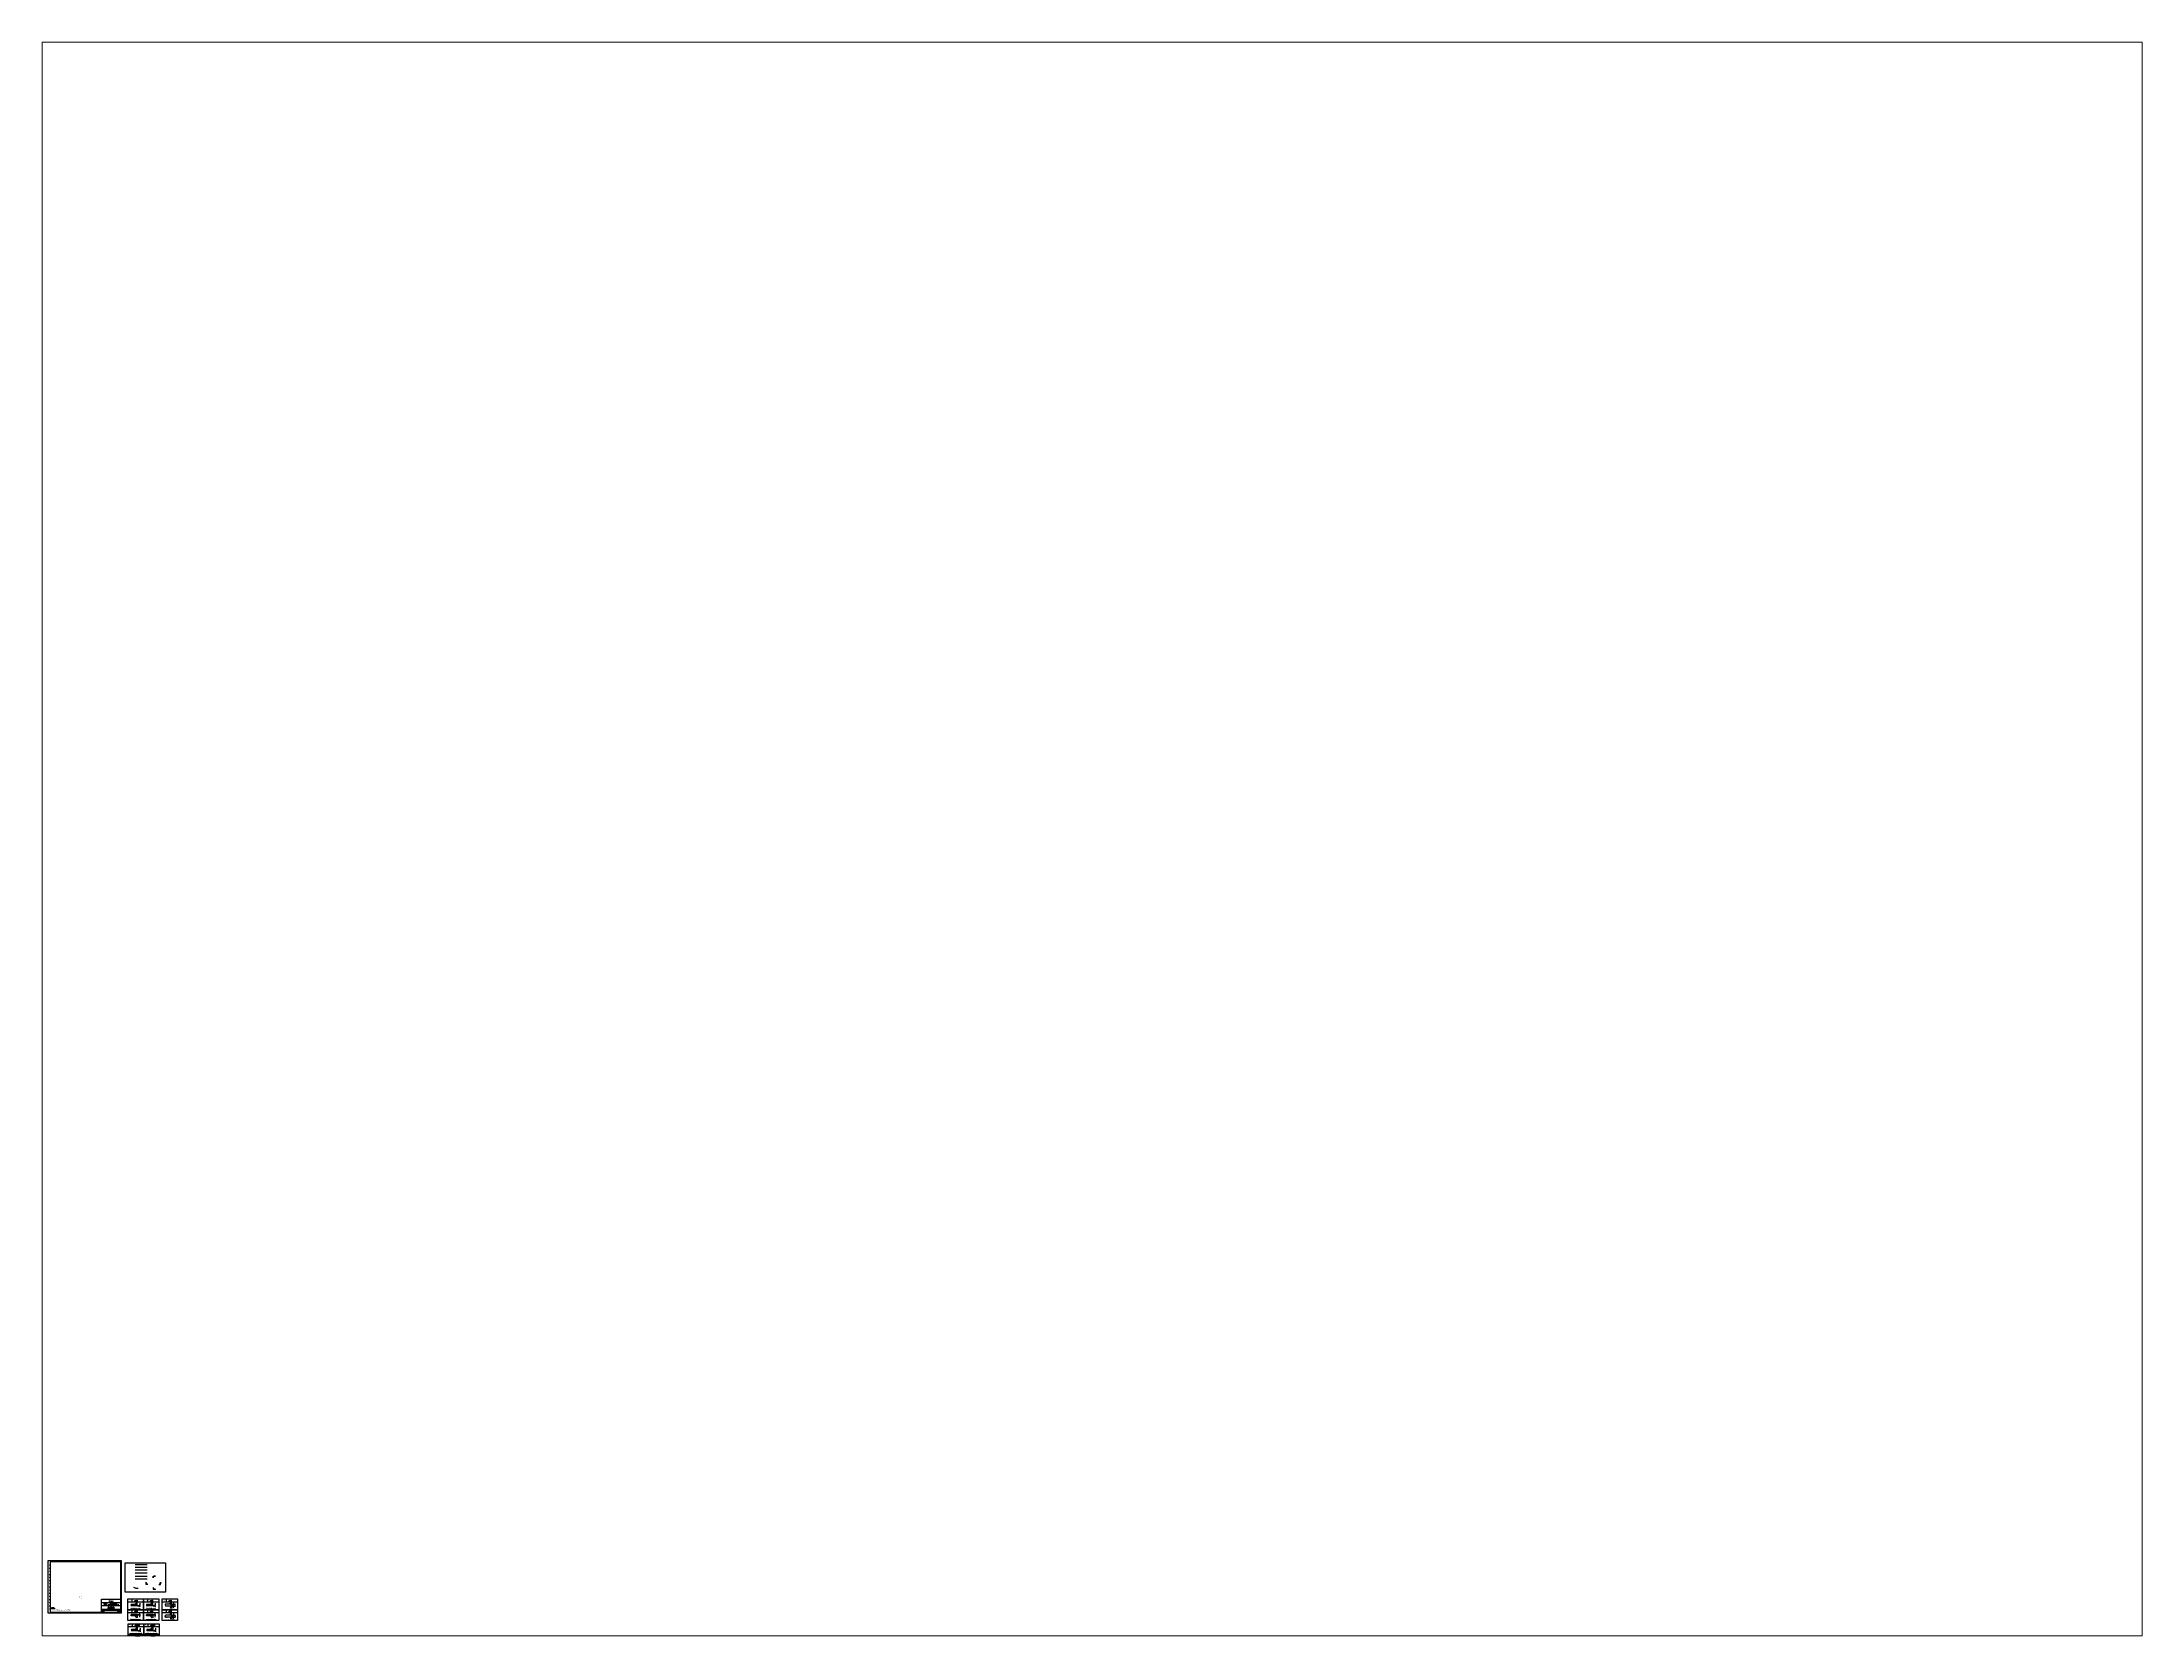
# Paper-space layout 'Layout1' of a CAD drawing. Header units: millimetres. Extents: x 26 to 231, y 20 to 176.
# The model-space entities are those that its viewports show. They can reach past a viewport. Long polylines and large blocks are cut down to what shows.
import ezdxf
from ezdxf import colors
from ezdxf.entities.mleader import LeaderData, LeaderLine
from ezdxf.enums import TextEntityAlignment as Align
from ezdxf.math import Vec2, Vec3

# ---------------------------------------------------------------- set-up
doc = ezdxf.new("R2010")
doc.units = ezdxf.units.MM
doc.header["$LTSCALE"] = 6
for name, pattern in [('CENTER', [2, 1.25, -0.25, 0.25, -0.25]), ('HIDDEN', [0.375, 0.25, -0.125]), ('PHANTOM', [2.5, 1.25, -0.25, 0.25, -0.25, 0.25, -0.25])]:
    doc.linetypes.add(name, pattern=pattern)
for name, color, linetype in [('1', 1, 'CENTER'), ('2', 2, 'HIDDEN'), ('3', 3, 'Continuous'), ('4', 4, 'Continuous'), ('6', 5, 'PHANTOM'), ('9', 9, 'Continuous'), ('M-Joint', 4, 'HIDDEN')]:
    doc.layers.add(name, color=color, linetype=linetype)
doc.styles.add('Arial Narrow', font='ARIALN.TTF')
doc.styles.add('ISOCP', font='isocpeur.ttf')
doc.styles.add('romanc', font='romanc.shx')
doc.styles.add('romand', font='romand.shx')
doc.styles.add('romans', font='romans.shx', dxfattribs={"width": 0.8})
doc.styles.add('VM', font='arial.ttf')

# ---------------------------------------------------------------- blocks, each defined once
blk = doc.blocks.new('A$C0BBF6388')
at = {"layer": '3'}
blk.add_line((0, 0), (21, 0), dxfattribs=at)
at = {"layer": '4'}
blk.add_line((0, -1), (21, -1), dxfattribs=at)
at = {"layer": '2', "color": 2, "insert": (5, -5), "char_height": 2.5, "attachment_point": 1, "style": 'ISOCP'}
blk.add_mtext('\\pxsm1.15;1. ALL DIMENSIONS ARE IN MILLIMETER (MM), U.N.O.\\P2. ALL BUTT WELDS TO BE FULL PENETRATION U.N.O.', dxfattribs=at)
at = {"layer": '3', "style": 'romand'}
blk.add_text('NOTES:', height=4, dxfattribs=at).set_placement((0, 3), align=Align.MIDDLE_LEFT)
blk = doc.blocks.new('L5MC Logo')
at = {"layer": '3'}
h = blk.add_hatch(color=5, dxfattribs=at)
h.dxf.hatch_style = 1
h.paths.add_polyline_path([(-14, 5), (-33, 16, 0.1989124), (-37, 17), (-52, 13, 0.3294618), (-56, 8), (-56, -7, 0.3926006), (-52, -12), (-39, -13, -0.238604), (-35, -16), (-31, -22, -0.238604), (-31, -27), (-36, -39, 0.3926006), (-34, -45), (-21, -52, 0.3294618), (-15, -51), (-4, -41, 0.1989124), (-3, -37), (-3, -14, -0.467113)])
h = blk.add_hatch(color=5, dxfattribs=at)
h.dxf.hatch_style = 1
h.paths.add_polyline_path([(11, 9), (31, 21, 0.1989124), (33, 24), (37, 39, 0.3294618), (35, 44), (22, 52, 0.3926006), (16, 51), (8, 40, -0.238604), (4, 38), (-4, 38, -0.238604), (-8, 40), (-16, 51, 0.3926006), (-22, 52), (-35, 44, 0.3294618), (-37, 39), (-33, 24, 0.1989124), (-31, 21), (-11, 9, -0.467113)])
h = blk.add_hatch(color=1, dxfattribs=at)
h.dxf.hatch_style = 1
h.paths.add_polyline_path([(5, -5), (10, -1, 1), (7, 3), (3, 0, -0.3345953), (-3, 0), (-7, 3, 1), (-10, -1), (-5, -5, 0.3345953)])
h = blk.add_hatch(color=1, dxfattribs=at)
h.dxf.hatch_style = 1
h.paths.add_polyline_path([(11, 55, 1), (-10, 55, 1)])
h = blk.add_hatch(color=5, dxfattribs=at)
h.dxf.hatch_style = 1
h.paths.add_polyline_path([(3, -14), (3, -37, 0.1989124), (4, -41), (15, -51, 0.3294618), (21, -52), (34, -45, 0.3926006), (36, -39), (31, -27, -0.238604), (31, -22), (35, -16, -0.238604), (39, -13), (52, -12, 0.3926006), (56, -7), (56, 8, 0.3294618), (52, 13), (37, 17, 0.1989124), (33, 16), (14, 5, -0.467113)])
h = blk.add_hatch(color=1, dxfattribs=at)
h.dxf.hatch_style = 1
h.paths.add_polyline_path([(-37, -28, 1), (-58, -28, 1)])
h = blk.add_hatch(color=1, dxfattribs=at)
h.dxf.hatch_style = 1
h.paths.add_polyline_path([(37, -28, 1), (58, -28, 1)])
at = {"layer": '3', "color": 5}
for points in [[(-31, -22), (-35, -16, 0.238604), (-39, -13), (-52, -12, -0.3926006), (-56, -7), (-56, 8, -0.3294618), (-52, 13), (-37, 17, -0.1989124), (-33, 16), (-14, 5, 0.467113), (-3, -14), (-3, -37, -0.1989124), (-4, -41), (-15, -51, -0.3294618), (-21, -52), (-34, -45, -0.3926006), (-36, -39), (-31, -27, 0.238604)], [(-4, 38), (4, 38, 0.238604), (8, 40), (16, 51, -0.3926006), (22, 52), (35, 44, -0.3294618), (37, 39), (33, 24, -0.1989124), (31, 21), (11, 9, 0.467113), (-11, 9), (-31, 21, -0.1989124), (-33, 24), (-37, 39, -0.3294618), (-35, 44), (-22, 52, -0.3926006), (-16, 51), (-8, 40, 0.238604)], [(35, -16), (31, -22, 0.238604), (31, -27), (36, -39, -0.3926006), (34, -45), (21, -52, -0.3294618), (15, -51), (4, -41, -0.1989124), (3, -37), (3, -14, 0.467113), (14, 5), (33, 16, -0.1989124), (37, 17), (52, 13, -0.3294618), (56, 8), (56, -7, -0.3926006), (52, -12), (39, -13, 0.238604)]]:
    blk.add_lwpolyline(points, format="xyb", close=True, dxfattribs=at)
at = {"layer": '3', "color": 1}
blk.add_lwpolyline([(-3, 0), (-7, 3, 1), (-10, -1), (-5, -5, 0.3345953), (5, -5), (10, -1, 1), (7, 3), (3, 0, -0.3345953)], format="xyb", close=True, dxfattribs=at)
for centre in [(0, 55), (-48, -28), (48, -28)]:
    blk.add_circle(centre, 10.5, dxfattribs=at)
at = {"layer": '1', "style": 'Arial Narrow', "width": 1.295911}
blk.add_text('LISEMCO5', height=17.9, dxfattribs=at).set_placement((-68, -80), (67, -80), align=Align.FIT)
blk = doc.blocks.new('KHUNG TEN')
at = {"layer": '3'}
blk.add_lwpolyline([(-816, 10), (-10, 10), (-10, 584), (-816, 584)], close=True, dxfattribs=at)
at = {"layer": '4'}
for p, q in [((-826, 512), (-816, 512)), ((-749, 594), (-749, 584)), ((-667, 594), (-667, 584)), ((-585, 594), (-585, 584)), ((-503, 594), (-503, 584)), ((-420, 594), (-420, 584)), ((-338, 594), (-338, 584)), ((-256, 594), (-256, 584)), ((-174, 594), (-174, 584)), ((-92, 594), (-92, 584)), ((0, 512), (-10, 512)), ((-826, 440), (-816, 440)), ((-826, 369), (-816, 369)), ((-826, 297), (-816, 297)), ((0, 440), (-10, 440)), ((0, 369), (-10, 369)), ((0, 297), (-10, 297)), ((-826, 225), (-816, 225)), ((-826, 154), (-816, 154)), ((-826, 82), (-816, 82)), ((-749, 0), (-749, 10)), ((-667, 0), (-667, 10)), ((-585, 0), (-585, 10)), ((-503, 0), (-503, 10)), ((-420, 0), (-420, 10)), ((-338, 0), (-338, 10)), ((-256, 0), (-256, 10)), ((-174, 0), (-174, 10)), ((-92, 0), (-92, 10)), ((0, 225), (-10, 225)), ((0, 178), (-10, 178)), ((0, 82), (-10, 82))]:
    blk.add_line(p, q, dxfattribs=at)
blk.add_lwpolyline([(-841, 0), (0, 0), (0, 594), (-841, 594)], close=True, dxfattribs=at)
for points in [[(-420, 584), (-415, 594), (-420, 584), (-426, 594)], [(-816, 297), (-826, 291), (-816, 297), (-826, 303)], [(-10, 297), (0, 291), (-10, 297), (0, 303)], [(-420, 10), (-415, 0), (-420, 10), (-426, 0)]]:
    blk.add_solid(points, dxfattribs=at)
at = {"layer": '2', "style": 'romanc', "width": 0.8}
for s, p in [('8', (-821, 548)), ('A', (-790, 589)), ('B', (-708, 589)), ('C', (-626, 589)), ('D', (-544, 589)), ('E', (-462, 589)), ('F', (-379, 589)), ('G', (-297, 589)), ('H', (-215, 589)), ('I', (-133, 589)), ('J', (-51, 589)), ('8', (-5, 548)), ('7', (-821, 476)), ('6', (-821, 405)), ('5', (-821, 333)), ('4', (-821, 261)), ('7', (-5, 476)), ('6', (-5, 405)), ('5', (-5, 333)), ('4', (-5, 261)), ('3', (-821, 189)), ('2', (-821, 118)), ('1', (-821, 46)), ('A', (-790, 5)), ('B', (-708, 5)), ('C', (-626, 5)), ('D', (-544, 5)), ('E', (-462, 5)), ('F', (-379, 5)), ('G', (-297, 5)), ('H', (-215, 5)), ('I', (-133, 5)), ('J', (-66, 5)), ('3', (-5, 214)), ('2', (-5, 118)), ('1', (-5, 46))]:
    blk.add_text(s, height=4, dxfattribs=at).set_placement(p, align=Align.MIDDLE_CENTER)

msp = doc.modelspace()

# ---------------------------------------------------------------- hatches: boundary and pattern name
at = {"layer": '9'}
for points in [[(395.9, 119.1), (395.9, 124.4), (394.3, 119.6)], [(428.5, 147.9), (433.9, 147.9), (429.1, 149.5)], [(428.5, 96.4), (433.9, 96.4), (429.1, 94.8)], [(453.8, 119.1), (453.8, 124.4), (455.4, 119.6)]]:
    msp.add_hatch(color=256, dxfattribs=at).paths.add_polyline_path(points)

# ---------------------------------------------------------------- linework, layer by layer
msp.add_line((351.6, 195.5), (400.2, 195.5))
msp.add_lwpolyline([(312, 202.4), (473.8, 202.4), (473.8, 83.3), (312, 83.3)], close=True)
at = {"layer": '1', "ltscale": 1.5}
msp.add_line((351.6, 161.4), (400.2, 161.4), dxfattribs=at)
at = {"layer": '2', "ltscale": 2}
msp.add_line((351.6, 173.1), (400.2, 173.1), dxfattribs=at)
at = {"layer": '3'}
for p, q in [((351.6, 184.7), (400.2, 184.7)), ((216, 3.5), (216, 55)), ((216, 55), (293.5, 55)), ((322.8, 44.6), (384.9, 44.6)), ((322.8, 1.5), (384.9, 1.5)), ((356.2, 33.6), (335.4, 33.6)), ((338.7, 56.4), (338.7, 44.6)), ((338.7, 13.2), (338.7, 1.5)), ((356.2, 33.6), (360.2, 29.6)), ((360.2, 28), (360.2, 29.6)), ((384.9, 44.6), (447.1, 44.6)), ((384.9, 1.5), (447.1, 1.5)), ((418.4, 33.6), (397.5, 33.6)), ((400.8, 56.4), (400.8, 44.6)), ((400.8, 13.2), (400.8, 1.5)), ((418.4, 33.6), (422.4, 29.6)), ((422.4, 28), (422.4, 29.6)), ((460.1, 44.6), (522.3, 44.6)), ((460.1, 1.5), (522.3, 1.5)), ((495.6, 35.2), (472.5, 35.2)), ((496.8, 27.6), (473.7, 27.6)), ((476, 56.4), (476, 44.6)), ((476, 13.2), (476, 1.5)), ((497.9, 31.2), (495.6, 35.2)), ((497.9, 29.6), (496.8, 27.6)), ((497.9, 29.6), (497.9, 31.2)), ((324.1, -55.1), (386.3, -55.1)), ((356.2, -11.3), (335.4, -11.3)), ((357.6, -66.2), (336.7, -66.2)), ((340.1, -43.4), (340.1, -55.1)), ((356.2, -11.3), (360.2, -7.3)), ((357.6, -66.2), (361.6, -70.2)), ((360.2, -5.7), (360.2, -7.3)), ((361.6, -71.8), (361.6, -70.2)), ((386.3, -55.1), (448.4, -55.1)), ((418.4, -11.3), (397.5, -11.3)), ((419.7, -66.2), (398.9, -66.2)), ((402.2, -43.4), (402.2, -55.1)), ((418.4, -11.3), (422.4, -7.3)), ((419.7, -66.2), (423.7, -70.2)), ((422.4, -5.7), (422.4, -7.3)), ((423.7, -71.8), (423.7, -70.2)), ((495.6, -17.1), (472.5, -17.1)), ((496.8, -9.5), (473.7, -9.5)), ((497.9, -13.1), (495.6, -17.1)), ((497.9, -11.5), (496.8, -9.5)), ((497.9, -11.5), (497.9, -13.1)), ((324.1, -98.3), (386.3, -98.3)), ((357.6, -111.1), (336.7, -111.1)), ((340.1, -86.6), (340.1, -98.3)), ((357.6, -111.1), (361.6, -107.1)), ((361.6, -105.5), (361.6, -107.1)), ((386.3, -98.3), (448.4, -98.3)), ((419.7, -111.1), (398.9, -111.1)), ((402.2, -86.6), (402.2, -98.3)), ((419.7, -111.1), (423.7, -107.1)), ((423.7, -105.5), (423.7, -107.1))]:
    msp.add_line(p, q, dxfattribs=at)
for points in [[(322.8, 56.4), (384.9, 56.4), (384.9, 13.2), (322.8, 13.2)], [(322.8, 13.2), (384.9, 13.2), (384.9, -29.9), (322.8, -29.9)], [(384.9, 56.4), (447.1, 56.4), (447.1, 13.2), (384.9, 13.2)], [(384.9, 13.2), (447.1, 13.2), (447.1, -29.9), (384.9, -29.9)], [(460.1, 56.4), (522.3, 56.4), (522.3, 13.2), (460.1, 13.2)], [(460.1, 13.2), (522.3, 13.2), (522.3, -29.9), (460.1, -29.9)], [(324.1, -43.4), (386.3, -43.4), (386.3, -86.6), (324.1, -86.6)], [(386.3, -43.4), (448.4, -43.4), (448.4, -86.6), (386.3, -86.6)], [(324.1, -86.6), (386.3, -86.6), (386.3, -129.7), (324.1, -129.7)], [(386.3, -86.6), (448.4, -86.6), (448.4, -129.7), (386.3, -129.7)]]:
    msp.add_lwpolyline(points, close=True, dxfattribs=at)
for points in [[(360.2, 28), (335.3, 28)], [(422.4, 28), (397.5, 28)], [(360.2, -5.7), (335.3, -5.7)], [(361.6, -71.8), (336.7, -71.8)], [(422.4, -5.7), (397.5, -5.7)], [(423.7, -71.8), (398.9, -71.8)], [(361.6, -105.5), (336.7, -105.5)], [(423.7, -105.5), (398.9, -105.5)]]:
    msp.add_lwpolyline(points, dxfattribs=at)
for points in [[(335.4, 33.6), (334.1, 31.7), (335.8, 29.4), (335.3, 28), (335.3, 28)], [(397.5, 33.6), (396.3, 31.7), (397.9, 29.4), (397.5, 28), (397.5, 28)], [(335.4, -11.3), (334.1, -9.4), (335.8, -7.1), (335.3, -5.7), (335.3, -5.7)], [(336.7, -66.2), (335.5, -68.1), (337.1, -70.4), (336.7, -71.8), (336.7, -71.8)], [(397.5, -11.3), (396.3, -9.4), (397.9, -7.1), (397.5, -5.7), (397.5, -5.7)], [(398.9, -66.2), (397.6, -68.1), (399.3, -70.4), (398.9, -71.8), (398.9, -71.8)], [(336.7, -111.1), (335.5, -109.2), (337.1, -106.9), (336.7, -105.5), (336.7, -105.5)], [(398.9, -111.1), (397.6, -109.2), (399.3, -106.9), (398.9, -105.5), (398.9, -105.5)]]:
    msp.add_open_spline(points, degree=3, dxfattribs=at)
for points in [[(472.5, 35.2), (471.4, 32.8), (474.8, 28.6), (473.7, 27.6), (473.7, 27.6)], [(472.5, -17.1), (471.4, -14.7), (474.8, -10.5), (473.7, -9.5), (473.7, -9.5)]]:
    msp.add_open_spline(points, degree=3, knots=[0.215679, 0.215679, 0.215679, 0.215679, 1, 2, 2, 2, 2], dxfattribs=at)
at = {"layer": '4'}
for p, q in [((216, 42.5), (293.5, 42.5)), ((216, 30), (293.5, 30)), ((216, 15), (293.5, 15)), ((216, 11), (293.5, 11)), ((225, 15), (225, 3.5)), ((280, 15), (280, 3.5)), ((287.5, 11), (287.5, 3.5)), ((355.4, 34.4), (351.6, 38.2)), ((360.2, 30.8), (360.2, 41.8)), ((361.4, 29.6), (371.2, 29.6)), ((361.4, 28), (371.2, 28)), ((370, 38.8), (370, 29.6)), ((370, 31.6), (370, 33.6)), ((370, 28), (370, 29.6)), ((370, 28), (370, 29.6)), ((370, 26), (370, 24)), ((417.5, 34.4), (413.7, 38.2)), ((422.4, 30.8), (422.4, 41.8)), ((423.6, 29.6), (433.3, 29.6)), ((423.6, 28), (433.3, 28)), ((432.1, 38.8), (432.1, 29.6)), ((432.1, 31.6), (432.1, 33.6)), ((432.1, 28), (432.1, 29.6)), ((432.1, 28), (432.1, 29.6)), ((432.1, 26), (432.1, 24)), ((495, 36.2), (492.2, 41.2)), ((496.4, 26.8), (492.2, 19.6)), ((496.8, 35.2), (507.8, 35.2)), ((496.8, 35.2), (514.3, 35.2)), ((497.9, 32.4), (497.9, 42.7)), ((497.9, 28.4), (497.9, 18.1)), ((498, 27.6), (507.8, 27.6)), ((498, 27.6), (514.3, 27.6)), ((499.1, 31.2), (507.8, 31.2)), ((499.1, 31.2), (507.8, 31.2)), ((499.1, 29.6), (507.8, 29.6)), ((499.1, 29.6), (507.8, 29.6)), ((506.6, 43.1), (506.6, 35.2)), ((506.6, 37.2), (506.6, 39.2)), ((506.6, 33.2), (506.6, 35.2)), ((506.6, 31.2), (506.6, 35.2)), ((506.6, 31.2), (506.6, 35.2)), ((506.6, 31.6), (506.6, 33.6)), ((506.6, 29.6), (506.6, 31.2)), ((506.6, 27.6), (506.6, 29.6)), ((506.6, 27.6), (506.6, 29.6)), ((506.6, 29.2), (506.6, 27.2)), ((506.6, 20.1), (506.6, 27.6)), ((506.6, 27.6), (506.6, 25.6)), ((506.6, 25.6), (506.6, 23.6)), ((513.1, 29.6), (513.1, 33.2)), ((355.4, -12.2), (351.6, -15.9)), ((356.7, -65.3), (352.9, -61.5)), ((360.2, -8.5), (360.2, -19.5)), ((361.4, -5.7), (371.2, -5.7)), ((361.4, -7.3), (371.2, -7.3)), ((361.6, -69), (361.6, -58)), ((362.8, -70.2), (372.6, -70.2)), ((362.8, -71.8), (372.6, -71.8)), ((370, -3.7), (370, -1.7)), ((370, -5.7), (370, -7.3)), ((370, -5.7), (370, -7.3)), ((370, -16.5), (370, -7.3)), ((370, -9.3), (370, -11.3)), ((371.4, -61), (371.4, -70.2)), ((371.4, -68.2), (371.4, -66.2)), ((371.4, -71.8), (371.4, -70.2)), ((371.4, -71.8), (371.4, -70.2)), ((371.4, -73.8), (371.4, -75.8)), ((417.5, -12.2), (413.7, -15.9)), ((418.9, -65.3), (415.1, -61.5)), ((422.4, -8.5), (422.4, -19.5)), ((423.6, -5.7), (433.3, -5.7)), ((423.6, -7.3), (433.3, -7.3)), ((423.7, -69), (423.7, -58)), ((424.9, -70.2), (434.7, -70.2)), ((424.9, -71.8), (434.7, -71.8)), ((432.1, -3.7), (432.1, -1.7)), ((432.1, -5.7), (432.1, -7.3)), ((432.1, -5.7), (432.1, -7.3)), ((432.1, -16.5), (432.1, -7.3)), ((432.1, -9.3), (432.1, -11.3)), ((433.5, -61), (433.5, -70.2)), ((433.5, -68.2), (433.5, -66.2)), ((433.5, -71.8), (433.5, -70.2)), ((433.5, -71.8), (433.5, -70.2)), ((433.5, -73.8), (433.5, -75.8)), ((496.4, -8.8), (492.2, -1.6)), ((495, -18.2), (492.2, -23.1)), ((496.8, -17.1), (507.8, -17.1)), ((496.8, -17.1), (514.3, -17.1)), ((497.9, -10.3), (497.9, 0)), ((497.9, -14.3), (497.9, -24.6)), ((498, -9.5), (507.8, -9.5)), ((498, -9.5), (514.3, -9.5)), ((499.1, -11.5), (507.8, -11.5)), ((499.1, -11.5), (507.8, -11.5)), ((499.1, -13.1), (507.8, -13.1)), ((499.1, -13.1), (507.8, -13.1)), ((506.6, -2), (506.6, -9.5)), ((506.6, -7.5), (506.6, -5.5)), ((506.6, -9.5), (506.6, -7.5)), ((506.6, -11.1), (506.6, -9.1)), ((506.6, -9.5), (506.6, -11.5)), ((506.6, -9.5), (506.6, -11.5)), ((506.6, -11.5), (506.6, -13.1)), ((506.6, -13.1), (506.6, -17.1)), ((506.6, -13.1), (506.6, -17.1)), ((506.6, -13.5), (506.6, -15.5)), ((506.6, -15.1), (506.6, -17.1)), ((506.6, -25), (506.6, -17.1)), ((506.6, -19.1), (506.6, -21.1)), ((513.1, -11.5), (513.1, -15.1)), ((356.7, -111.9), (352.9, -115.7)), ((361.6, -108.3), (361.6, -119.3)), ((362.8, -105.5), (372.6, -105.5)), ((362.8, -107.1), (372.6, -107.1)), ((371.4, -103.5), (371.4, -101.5)), ((371.4, -105.5), (371.4, -107.1)), ((371.4, -105.5), (371.4, -107.1)), ((371.4, -116.3), (371.4, -107.1)), ((371.4, -109.1), (371.4, -111.1)), ((418.9, -111.9), (415.1, -115.7)), ((423.7, -108.3), (423.7, -119.3)), ((424.9, -105.5), (434.7, -105.5)), ((424.9, -107.1), (434.7, -107.1)), ((433.5, -103.5), (433.5, -101.5)), ((433.5, -105.5), (433.5, -107.1)), ((433.5, -105.5), (433.5, -107.1)), ((433.5, -116.3), (433.5, -107.1)), ((433.5, -109.1), (433.5, -111.1))]:
    msp.add_line(p, q, dxfattribs=at)
for centre, radius, start, end in [((360.2, 29.6), 11, 100.40769, 124.59231), ((422.4, 29.6), 11, 100.40769, 124.59231), ((497.9, 31.2), 10.3, 101.14333, 108.85667), ((497.9, 29.6), 10.3, 251.14333, 258.85667), ((360.2, -7.3), 11, 235.40769, 259.59231), ((361.6, -70.2), 11, 100.40769, 124.59231), ((422.4, -7.3), 11, 235.40769, 259.59231), ((423.7, -70.2), 11, 100.40769, 124.59231), ((497.9, -11.5), 10.3, 101.14333, 108.85667), ((497.9, -13.1), 10.3, 251.14333, 258.85667), ((361.6, -107.1), 11, 235.40769, 259.59231), ((423.7, -107.1), 11, 235.40769, 259.59231)]:
    msp.add_arc(centre, radius, start, end, dxfattribs=at)
for points in [[(354.2, 38.4), (353.8, 38.9), (352.4, 37.4)], [(358.2, 40.8), (358.3, 40.1), (360.2, 40.6)], [(369.7, 31.6), (370.3, 31.6), (370, 29.6)], [(369.7, 26), (370.3, 26), (370, 28)], [(416.3, 38.4), (415.9, 38.9), (414.6, 37.4)], [(420.4, 40.8), (420.4, 40.1), (422.4, 40.6)], [(431.8, 31.6), (432.5, 31.6), (432.1, 29.6)], [(431.8, 26), (432.5, 26), (432.1, 28)], [(494.8, 40.6), (494.5, 41.3), (492.8, 40.1)], [(494.8, 20.2), (494.5, 19.6), (492.8, 20.7)], [(495.9, 41.6), (496, 41), (497.9, 41.5)], [(495.9, 19.2), (496, 19.8), (497.9, 19.3)], [(506.3, 37.2), (506.9, 37.2), (506.6, 35.2)], [(506.3, 33.2), (506.9, 33.2), (506.6, 31.2)], [(506.3, 31.6), (506.9, 31.6), (506.6, 29.6)], [(506.3, 29.2), (506.9, 29.2), (506.6, 31.2)], [(506.3, 27.6), (506.9, 27.6), (506.6, 29.6)], [(506.3, 25.6), (506.9, 25.6), (506.6, 27.6)], [(512.7, 33.2), (513.4, 33.2), (513.1, 35.2)], [(512.7, 29.6), (513.4, 29.6), (513.1, 27.6)], [(354.2, -16.1), (353.8, -16.6), (352.4, -15.1)], [(355.5, -61.4), (355.1, -60.9), (353.8, -62.4)], [(358.2, -18.5), (358.3, -17.8), (360.2, -18.3)], [(359.6, -59), (359.6, -59.7), (361.6, -59.2)], [(369.7, -3.7), (370.3, -3.7), (370, -5.7)], [(369.7, -9.3), (370.3, -9.3), (370, -7.3)], [(371, -68.2), (371.7, -68.2), (371.4, -70.2)], [(371, -73.8), (371.7, -73.8), (371.4, -71.8)], [(416.3, -16.1), (415.9, -16.6), (414.6, -15.1)], [(417.7, -61.4), (417.3, -60.9), (415.9, -62.4)], [(420.4, -18.5), (420.4, -17.8), (422.4, -18.3)], [(421.7, -59), (421.8, -59.7), (423.7, -59.2)], [(431.8, -3.7), (432.5, -3.7), (432.1, -5.7)], [(431.8, -9.3), (432.5, -9.3), (432.1, -7.3)], [(433.2, -68.2), (433.8, -68.2), (433.5, -70.2)], [(433.2, -73.8), (433.8, -73.8), (433.5, -71.8)], [(494.8, -2.1), (494.5, -1.5), (492.8, -2.6)], [(494.8, -22.6), (494.5, -23.2), (492.8, -22.1)], [(495.9, -1.1), (496, -1.8), (497.9, -1.2)], [(495.9, -23.6), (496, -22.9), (497.9, -23.4)], [(506.3, -7.5), (506.9, -7.5), (506.6, -9.5)], [(506.3, -9.5), (506.9, -9.5), (506.6, -11.5)], [(506.3, -11.1), (506.9, -11.1), (506.6, -13.1)], [(506.3, -13.5), (506.9, -13.5), (506.6, -11.5)], [(506.3, -15.1), (506.9, -15.1), (506.6, -13.1)], [(506.3, -19.1), (506.9, -19.1), (506.6, -17.1)], [(512.7, -11.5), (513.4, -11.5), (513.1, -9.5)], [(512.7, -15.1), (513.4, -15.1), (513.1, -17.1)], [(355.5, -115.9), (355.1, -116.4), (353.8, -114.9)], [(359.6, -118.3), (359.6, -117.6), (361.6, -118.1)], [(371, -103.5), (371.7, -103.5), (371.4, -105.5)], [(371, -109.1), (371.7, -109.1), (371.4, -107.1)], [(417.7, -115.9), (417.3, -116.4), (415.9, -114.9)], [(421.7, -118.3), (421.8, -117.6), (423.7, -118.1)], [(433.2, -103.5), (433.8, -103.5), (433.5, -105.5)], [(433.2, -109.1), (433.8, -109.1), (433.5, -107.1)]]:
    msp.add_solid(points, dxfattribs=at)
at = {"layer": '6', "ltscale": 1.5}
msp.add_line((351.6, 148.1), (400.2, 148.1), dxfattribs=at)
at = {"layer": '9'}
for points in [[(402.1, 114.1), (395.9, 114.1), (395.9, 124.4), (394.3, 119.6), (397.6, 118.5)], [(423.6, 141.7), (423.6, 147.9), (433.9, 147.9), (429.1, 149.5), (428, 146.2)], [(423.6, 102.7), (423.6, 96.4), (433.9, 96.4), (429.1, 94.8), (428, 98.1)], [(447.6, 114.1), (453.8, 114.1), (453.8, 124.4), (455.4, 119.6), (452.1, 118.5)]]:
    msp.add_lwpolyline(points, dxfattribs=at)
at = {"layer": 'M-Joint', "ltscale": 2}
msp.add_line((351.6, 136.8), (400.2, 136.8), dxfattribs=at)

# ---------------------------------------------------------------- block references
at = {"xscale": 0.075, "yscale": 0.075, "zscale": 0.075}
msp.add_blockref('L5MC Logo', (231.6, 36.8), dxfattribs=at)
at = {"layer": '1', "linetype": 'ByBlock', "xscale": 0.3531510107015459, "yscale": 0.3531510107015459, "zscale": 0.3531510107015459}
msp.add_blockref('KHUNG TEN', (297, 0), dxfattribs=at)
at = {"layer": '4', "xscale": 0.8, "yscale": 0.8, "zscale": 0.8}
msp.add_blockref('A$C0BBF6388', (12.4, 18.2), dxfattribs=at)

# ---------------------------------------------------------------- texts
at = {"layer": '2', "style": 'ISOCP'}
for s, p in [('SCALE', (216.7, 10.3)), ('PROJECT', (216.7, 54.3)), ('CONTRACTOR', (216.7, 41.8)), ('DRAWING TITLE', (216.7, 29.3)), ('DRAWING NO. / ITEM MARK:', (225.7, 10.3))]:
    msp.add_text(s, height=1.25, dxfattribs=at).set_placement(p, align=Align.TOP_LEFT)
msp.add_text('REF. NO.', height=1.25, dxfattribs=at).set_placement((216.7, 13), align=Align.MIDDLE_LEFT)
at = {"layer": '2'}
for s, height, style, p in [('DETAIL DRAWING', 2.5, 'romanc', (254.7, 19.5)), ('S1', 3, 'ISOCP', (253, 6.2)), ('KÝ HIỆU', 2, 'VM', (330.6, 51.4)), ('KÝ HIỆU', 2, 'VM', (330.6, 8.2)), ('%%UVÁT MÉP KIỂU "V30T"', 2.8, 'VM', (352.9, 19.2)), ('MẶT TRÊN', 2, 'VM', (342.2, 35.5)), ('MẶT DƯỚI', 2, 'VM', (342.2, 26.2)), ('KÝ HIỆU', 2, 'VM', (392.8, 51.4)), ('KÝ HIỆU', 2, 'VM', (392.8, 8.2)), ('%%UVÁT MÉP KIỂU "V45T"', 2.8, 'VM', (415.1, 19.2)), ('MẶT TRÊN', 2, 'VM', (404.3, 35.5)), ('MẶT DƯỚI', 2, 'VM', (404.3, 26.2)), ('KÝ HIỆU', 2, 'VM', (467.9, 51.4)), ('KÝ HIỆU', 2, 'VM', (467.9, 8.2)), ('%%UVÁT MÉP KIỂU "X30T"', 2.8, 'VM', (492.1, 15.7)), ('MẶT DƯỚI', 2, 'VM', (481, 25.7)), ('MẶT TRÊN', 2, 'VM', (481.4, 37.3)), ('KÝ HIỆU', 2, 'VM', (332, -48.4)), ('%%UVÁT MÉP KIỂU "V30 Ngoài"', 2.8, 'VM', (354.3, -80.6)), ('%%UVÁT MÉP KIỂU "V30D"', 2.8, 'VM', (352.9, -23.9)), ('MẶT TRÊN', 2, 'VM', (342.2, -3.4)), ('MẶT DƯỚI', 2, 'VM', (342.2, -12.8)), ('MẶT TRONG', 2, 'VM', (343.5, -73.6)), ('MẶT NGOÀI', 2, 'VM', (343.5, -64.3)), ('KÝ HIỆU', 2, 'VM', (394.1, -48.4)), ('%%UVÁT MÉP KIỂU "V45 Ngoài"', 2.8, 'VM', (416.4, -80.6)), ('%%UVÁT MÉP KIỂU "V45D"', 2.8, 'VM', (415.1, -23.9)), ('MẶT TRÊN', 2, 'VM', (404.3, -3.4)), ('MẶT DƯỚI', 2, 'VM', (404.3, -12.8)), ('MẶT TRONG', 2, 'VM', (405.7, -73.6)), ('MẶT  NGOÀI', 2, 'VM', (405.7, -64.3)), ('%%UVÁT MÉP KIỂU "X30D"', 2.8, 'VM', (492.1, -27.5)), ('MẶT DƯỚI', 2, 'VM', (481, -19)), ('MẶT TRÊN', 2, 'VM', (481.4, -7.4)), ('KÝ HIỆU', 2, 'VM', (332, -91.5)), ('%%UVÁT MÉP KIỂU "V30 Trong"', 2.8, 'VM', (354.3, -123.7)), ('MẶT TRONG', 2, 'VM', (343.5, -112.6)), ('MẶT  NGOÀI', 2, 'VM', (343.5, -103.2)), ('KÝ HIỆU', 2, 'VM', (394.1, -91.5)), ('%%UVÁT MÉP KIỂU "V45 Trong"', 2.8, 'VM', (416.4, -123.7)), ('MẶT TRONG', 2, 'VM', (405.7, -112.6)), ('MẶT  NGOÀI', 2, 'VM', (405.7, -103.2))]:
    msp.add_text(s, height=height, dxfattribs=dict(at, style=style)).set_placement(p, align=Align.MIDDLE_CENTER)
at = {"layer": '2', "style": 'ISOCP'}
for s, p in [('SHT.', (283.7, 10.3)), ('REV.', (290.5, 10.3))]:
    msp.add_text(s, height=1.25, dxfattribs=at).set_placement(p, align=Align.TOP_CENTER)
at = {"layer": '2', "insert": (106, 66.8), "char_height": 2.5, "attachment_point": 1, "style": 'ISOCP'}
msp.add_mtext_dynamic_manual_height_columns("\\A1;\\pxqc;{\\C2;PL0\\PMAT'L : 0\\PQty: 0}", width=51.111, gutter_width=12.5, heights=[0], dxfattribs=at)
at = {"layer": '2', "color": 1, "char_height": 2.5, "attachment_point": 1, "style": 'romanc'}
for s, heights, insert in [('\\pxqc;TEN ASSEMBLY', [0], (216, 24.7)), ('\\pxqc;TEN DU AN', [8.49], (216, 48.3))]:
    msp.add_mtext_dynamic_manual_height_columns(s, width=77.5, gutter_width=10, heights=heights, dxfattribs=dict(at, insert=insert))
at = {"layer": '3', "style": 'romanc'}
msp.add_text('1:1', height=2, dxfattribs=at).set_placement((220.5, 6.2), align=Align.MIDDLE_CENTER)
at = {"layer": '3', "style": 'romanc', "width": 0.9}
msp.add_text('MECHANICAL AND CONSTRUCTION J.S.C', height=1.875, dxfattribs=at).set_placement((264.4, 34.4), align=Align.TOP_CENTER)
at = {"layer": '3', "style": 'romanc'}
msp.add_text('LISEMCO 5', height=4, dxfattribs=at).set_placement((264.4, 39.9), align=Align.TOP_CENTER)
at = {"layer": '3', "style": 'romans', "width": 0.8}
for s, p in [('1/1', (283.7, 6.2)), ('0', (290.5, 6.2))]:
    msp.add_text(s, height=2, dxfattribs=at).set_placement(p, align=Align.MIDDLE_CENTER)
at = {"layer": '4', "color": 2, "char_height": 2, "attachment_point": 5, "style": 'ISOCP'}
for s, insert, rotation in [('\\A1;30°', (355.4, 41.3), 22.5), ('\\A1;0~2', (368.4, 36.3), 90), ('\\A1;45°', (417.5, 41.3), 22.5), ('\\A1;0~2', (430.5, 36.3), 90), ('\\A1;30°', (494.9, 42.7), 15), ('\\A1;30°', (495, 0), 15), ('\\A1;30°', (495.9, 21.1), 345), ('\\A1;0~2', (505, 30.4), 90), ('\\A1;T', (511.5, 31.4), 90), ('\\A1;30°', (356.8, -58.5), 22.5), ('\\A1;30°', (357.1, -16), 337.5), ('\\A1;0~2', (368.4, -14), 90), ('\\A1;0~2', (369.8, -63.5), 90), ('\\A1;45°', (419.2, -16), 337.5), ('\\A1;45°', (418.9, -58.5), 22.5), ('\\A1;0~2', (430.5, -14), 90), ('\\A1;0~2', (431.9, -63.5), 90), ('\\A1;30°', (495.9, -21.5), 345), ('\\A1;0~2', (505, -12.3), 90), ('\\A1;T', (511.5, -13.3), 90), ('\\A1;30°', (358.4, -115.8), 337.5), ('\\A1;0~2', (369.8, -113.8), 90), ('\\A1;45°', (420.6, -115.8), 337.5), ('\\A1;0~2', (431.9, -113.8), 90)]:
    msp.add_mtext(s, dxfattribs=dict(at, insert=insert, rotation=rotation))
at = {"layer": '4', "color": 3, "char_height": 2, "attachment_point": 5, "rotation": 90, "style": 'ISOCP'}
for s, insert in [('\\A1;2/3T', (505, 40.3)), ('\\A1;1/3T', (505, 22.6)), ('\\A1;1/3T', (505, -4.6)), ('\\A1;2/3T', (505, -22.3))]:
    msp.add_mtext(s, dxfattribs=dict(at, insert=insert))
at = {"layer": '9', "style": 'romand'}
for p in [(401.7, 115), (450.5, 115)]:
    msp.add_text('A', height=3, dxfattribs=at).set_placement(p, align=Align.RIGHT)
for p in [(424.5, 142.1), (424.5, 99.7)]:
    msp.add_text('A', height=3, rotation=270, dxfattribs=at).set_placement(p, align=Align.RIGHT)

# ---------------------------------------------------------------- leaders
at = {"layer": '4'}
ml = msp.add_multileader_mtext('Standard', dxfattribs=at)
ml.set_content('"V30T"', color=256, style='ISOCP')
ml.set_leader_properties()
ml.build(insert=Vec2(0, 0))
ml.multileader.update_dxf_attribs({"text_left_attachment_type": 5, "text_right_attachment_type": 5, "dogleg_length": 0.36, "arrow_head_size": 2})
ctx = ml.context
ctx.base_point, ctx.char_height, ctx.arrow_head_size, ctx.landing_gap_size, ctx.plane_origin = Vec3(352.5, 50.5), 2, 2, 0.6, Vec3(343.5, 64.3)
ctx.left_attachment, ctx.right_attachment = 5, 5
notes = []
notes.append((ctx, [(0, (1, 1, 0), (352.2, 50.5), (1, 0), 0.288, [(0, [(346.8, 47)], 0, [])])]))
ctx.mtext.insert, ctx.mtext.flow_direction = Vec3(353.1, 52.9), 5
ml = msp.add_multileader_mtext('Standard', dxfattribs=at)
ml.set_content('"V30D"', color=256, style='ISOCP')
ml.set_leader_properties()
ml.build(insert=Vec2(0, 0))
ml.multileader.update_dxf_attribs({"text_left_attachment_type": 5, "text_right_attachment_type": 5, "dogleg_length": 0.36, "arrow_head_size": 2})
ctx = ml.context
ctx.base_point, ctx.char_height, ctx.arrow_head_size, ctx.landing_gap_size, ctx.plane_origin = Vec3(352.5, 7.3), 2, 2, 0.6, Vec3(343.5, 21.1)
ctx.left_attachment, ctx.right_attachment = 5, 5
notes.append((ctx, [(0, (1, 1, 0), (352.2, 7.3), (1, 0), 0.288, [(0, [(346.8, 3.9)], 0, [])])]))
ctx.mtext.insert, ctx.mtext.flow_direction = Vec3(353.1, 9.7), 5
ml = msp.add_multileader_mtext('Standard', dxfattribs=at)
ml.set_content('"V45T"', color=256, style='ISOCP')
ml.set_leader_properties()
ml.build(insert=Vec2(0, 0))
ml.multileader.update_dxf_attribs({"text_left_attachment_type": 5, "text_right_attachment_type": 5, "dogleg_length": 0.36, "arrow_head_size": 2})
ctx = ml.context
ctx.base_point, ctx.char_height, ctx.arrow_head_size, ctx.landing_gap_size, ctx.plane_origin = Vec3(414.7, 50.5), 2, 2, 0.6, Vec3(405.7, 64.3)
ctx.left_attachment, ctx.right_attachment = 5, 5
notes.append((ctx, [(0, (1, 1, 0), (414.4, 50.5), (1, 0), 0.288, [(0, [(409, 47)], 0, [])])]))
ctx.mtext.insert, ctx.mtext.flow_direction = Vec3(415.3, 52.9), 5
ml = msp.add_multileader_mtext('Standard', dxfattribs=at)
ml.set_content('"V45D"', color=256, style='ISOCP')
ml.set_leader_properties()
ml.build(insert=Vec2(0, 0))
ml.multileader.update_dxf_attribs({"text_left_attachment_type": 5, "text_right_attachment_type": 5, "dogleg_length": 0.36, "arrow_head_size": 2})
ctx = ml.context
ctx.base_point, ctx.char_height, ctx.arrow_head_size, ctx.landing_gap_size, ctx.plane_origin = Vec3(414.7, 7.3), 2, 2, 0.6, Vec3(405.7, 21.1)
ctx.left_attachment, ctx.right_attachment = 5, 5
notes.append((ctx, [(0, (1, 1, 0), (414.4, 7.3), (1, 0), 0.288, [(0, [(409, 3.9)], 0, [])])]))
ctx.mtext.insert, ctx.mtext.flow_direction = Vec3(415.3, 9.7), 5
ml = msp.add_multileader_mtext('Standard', dxfattribs=at)
ml.set_content('"X30T"', color=256, style='ISOCP')
ml.set_leader_properties()
ml.build(insert=Vec2(0, 0))
ml.multileader.update_dxf_attribs({"text_left_attachment_type": 5, "text_right_attachment_type": 5, "dogleg_length": 0.36, "arrow_head_size": 2})
ctx = ml.context
ctx.base_point, ctx.char_height, ctx.arrow_head_size, ctx.landing_gap_size, ctx.plane_origin = Vec3(489.9, 50.5), 2, 2, 0.6, Vec3(480.8, 64.3)
ctx.left_attachment, ctx.right_attachment = 5, 5
notes.append((ctx, [(0, (1, 1, 0), (489.6, 50.5), (1, 0), 0.288, [(0, [(484.2, 47)], 0, [])])]))
ctx.mtext.insert, ctx.mtext.flow_direction = Vec3(490.5, 52.9), 5
ml = msp.add_multileader_mtext('Standard', dxfattribs=at)
ml.set_content('"X30D"', color=256, style='ISOCP')
ml.set_leader_properties()
ml.build(insert=Vec2(0, 0))
ml.multileader.update_dxf_attribs({"text_left_attachment_type": 5, "text_right_attachment_type": 5, "dogleg_length": 0.36, "arrow_head_size": 2})
ctx = ml.context
ctx.base_point, ctx.char_height, ctx.arrow_head_size, ctx.landing_gap_size, ctx.plane_origin = Vec3(489.9, 7.3), 2, 2, 0.6, Vec3(480.8, 21.1)
ctx.left_attachment, ctx.right_attachment = 5, 5
notes.append((ctx, [(0, (1, 1, 0), (489.6, 7.3), (1, 0), 0.288, [(0, [(484.2, 3.9)], 0, [])])]))
ctx.mtext.insert, ctx.mtext.flow_direction = Vec3(490.5, 9.7), 5
ml = msp.add_multileader_mtext('Standard', dxfattribs=at)
ml.set_content('"V30 Ngoài"', color=256, style='ISOCP')
ml.set_leader_properties()
ml.build(insert=Vec2(0, 0))
ml.multileader.update_dxf_attribs({"text_left_attachment_type": 5, "text_right_attachment_type": 5, "dogleg_length": 0.36, "arrow_head_size": 2})
ctx = ml.context
ctx.base_point, ctx.char_height, ctx.arrow_head_size, ctx.landing_gap_size, ctx.plane_origin = Vec3(353.9, -49.3), 2, 2, 0.6, Vec3(344.9, -35.5)
ctx.left_attachment, ctx.right_attachment = 5, 5
notes.append((ctx, [(0, (1, 1, 0), (353.6, -49.3), (1, 0), 0.288, [(0, [(348.2, -52.7)], 0, [])])]))
ctx.mtext.insert, ctx.mtext.flow_direction = Vec3(354.5, -46.5), 5
ml = msp.add_multileader_mtext('Standard', dxfattribs=at)
ml.set_content('"V45 Ngoài"', color=256, style='ISOCP')
ml.set_leader_properties()
ml.build(insert=Vec2(0, 0))
ml.multileader.update_dxf_attribs({"text_left_attachment_type": 5, "text_right_attachment_type": 5, "dogleg_length": 0.36, "arrow_head_size": 2})
ctx = ml.context
ctx.base_point, ctx.char_height, ctx.arrow_head_size, ctx.landing_gap_size, ctx.plane_origin = Vec3(416, -49.3), 2, 2, 0.6, Vec3(407, -35.5)
ctx.left_attachment, ctx.right_attachment = 5, 5
notes.append((ctx, [(0, (1, 1, 0), (415.8, -49.3), (1, 0), 0.288, [(0, [(410.3, -52.7)], 0, [])])]))
ctx.mtext.insert, ctx.mtext.flow_direction = Vec3(416.6, -46.5), 5
ml = msp.add_multileader_mtext('Standard', dxfattribs=at)
ml.set_content('"V30 Trong"', color=256, style='ISOCP')
ml.set_leader_properties()
ml.build(insert=Vec2(0, 0))
ml.multileader.update_dxf_attribs({"text_left_attachment_type": 5, "text_right_attachment_type": 5, "dogleg_length": 0.36, "arrow_head_size": 2})
ctx = ml.context
ctx.base_point, ctx.char_height, ctx.arrow_head_size, ctx.landing_gap_size, ctx.plane_origin = Vec3(353.9, -92.5), 2, 2, 0.6, Vec3(344.9, -78.7)
ctx.left_attachment, ctx.right_attachment = 5, 5
notes.append((ctx, [(0, (1, 1, 0), (353.6, -92.5), (1, 0), 0.288, [(0, [(348.2, -95.9)], 0, [])])]))
ctx.mtext.insert, ctx.mtext.flow_direction = Vec3(354.5, -89.9), 5
ml = msp.add_multileader_mtext('Standard', dxfattribs=at)
ml.set_content('"V45 Trong"', color=256, style='ISOCP')
ml.set_leader_properties()
ml.build(insert=Vec2(0, 0))
ml.multileader.update_dxf_attribs({"text_left_attachment_type": 5, "text_right_attachment_type": 5, "dogleg_length": 0.36, "arrow_head_size": 2})
ctx = ml.context
ctx.base_point, ctx.char_height, ctx.arrow_head_size, ctx.landing_gap_size, ctx.plane_origin = Vec3(416, -92.5), 2, 2, 0.6, Vec3(407, -78.7)
ctx.left_attachment, ctx.right_attachment = 5, 5
notes.append((ctx, [(0, (1, 1, 0), (415.8, -92.5), (1, 0), 0.288, [(0, [(410.3, -95.9)], 0, [])])]))
ctx.mtext.insert, ctx.mtext.flow_direction = Vec3(416.6, -89.9), 5
at = {"layer": '9'}
ml = msp.add_multileader_mtext('Standard', dxfattribs=at)
ml.set_content('34455', color=2, style='ISOCP')
ml.set_leader_properties(color=4)
ml.build(insert=Vec2(0, 0))
ml.multileader.update_dxf_attribs({"text_left_attachment_type": 5, "text_right_attachment_type": 5, "dogleg_length": 0.36, "arrow_head_size": 2})
ctx = ml.context
ctx.base_point, ctx.char_height, ctx.arrow_head_size, ctx.landing_gap_size, ctx.plane_origin = Vec3(355, 99.3), 2, 2, 0.75, Vec3(343.7, 116.5)
ctx.left_attachment, ctx.right_attachment = 5, 5
notes.append((ctx, [(0, (1, 1, 0), (354.6, 99.3), (1, 0), 0.36, [(0, [(343.7, 104.5)], 0, [])])]))
ctx.mtext.insert, ctx.mtext.flow_direction = Vec3(355.7, 101.7), 5
for ctx, leaders in notes:
    for number, flags, end, landing, length, lines in leaders:
        leader = LeaderData()
        leader.index, (leader.has_last_leader_line, leader.has_dogleg_vector, leader.attachment_direction) = number, flags
        leader.last_leader_point, leader.dogleg_vector, leader.dogleg_length = Vec3(end), Vec3(landing), length
        for number, points, colour, breaks in lines:
            line = LeaderLine()
            line.index, line.vertices, line.color, line.breaks = number, Vec3.list(points), colors.encode_raw_color(colour), breaks
            leader.lines.append(line)
        ctx.leaders.append(leader)

psp = doc.layouts.get("Layout1")

# ---------------------------------------------------------------- viewports
at = {"layer": '9', "view_target_point": (604.54, 120.06)}
psp.add_viewport(center=(128.5, 97.5), size=(205.6, 156), view_center_point=(3600.46, 2995.63), view_height=6416.8437, dxfattribs=at)

doc.saveas('drawing.dxf')
